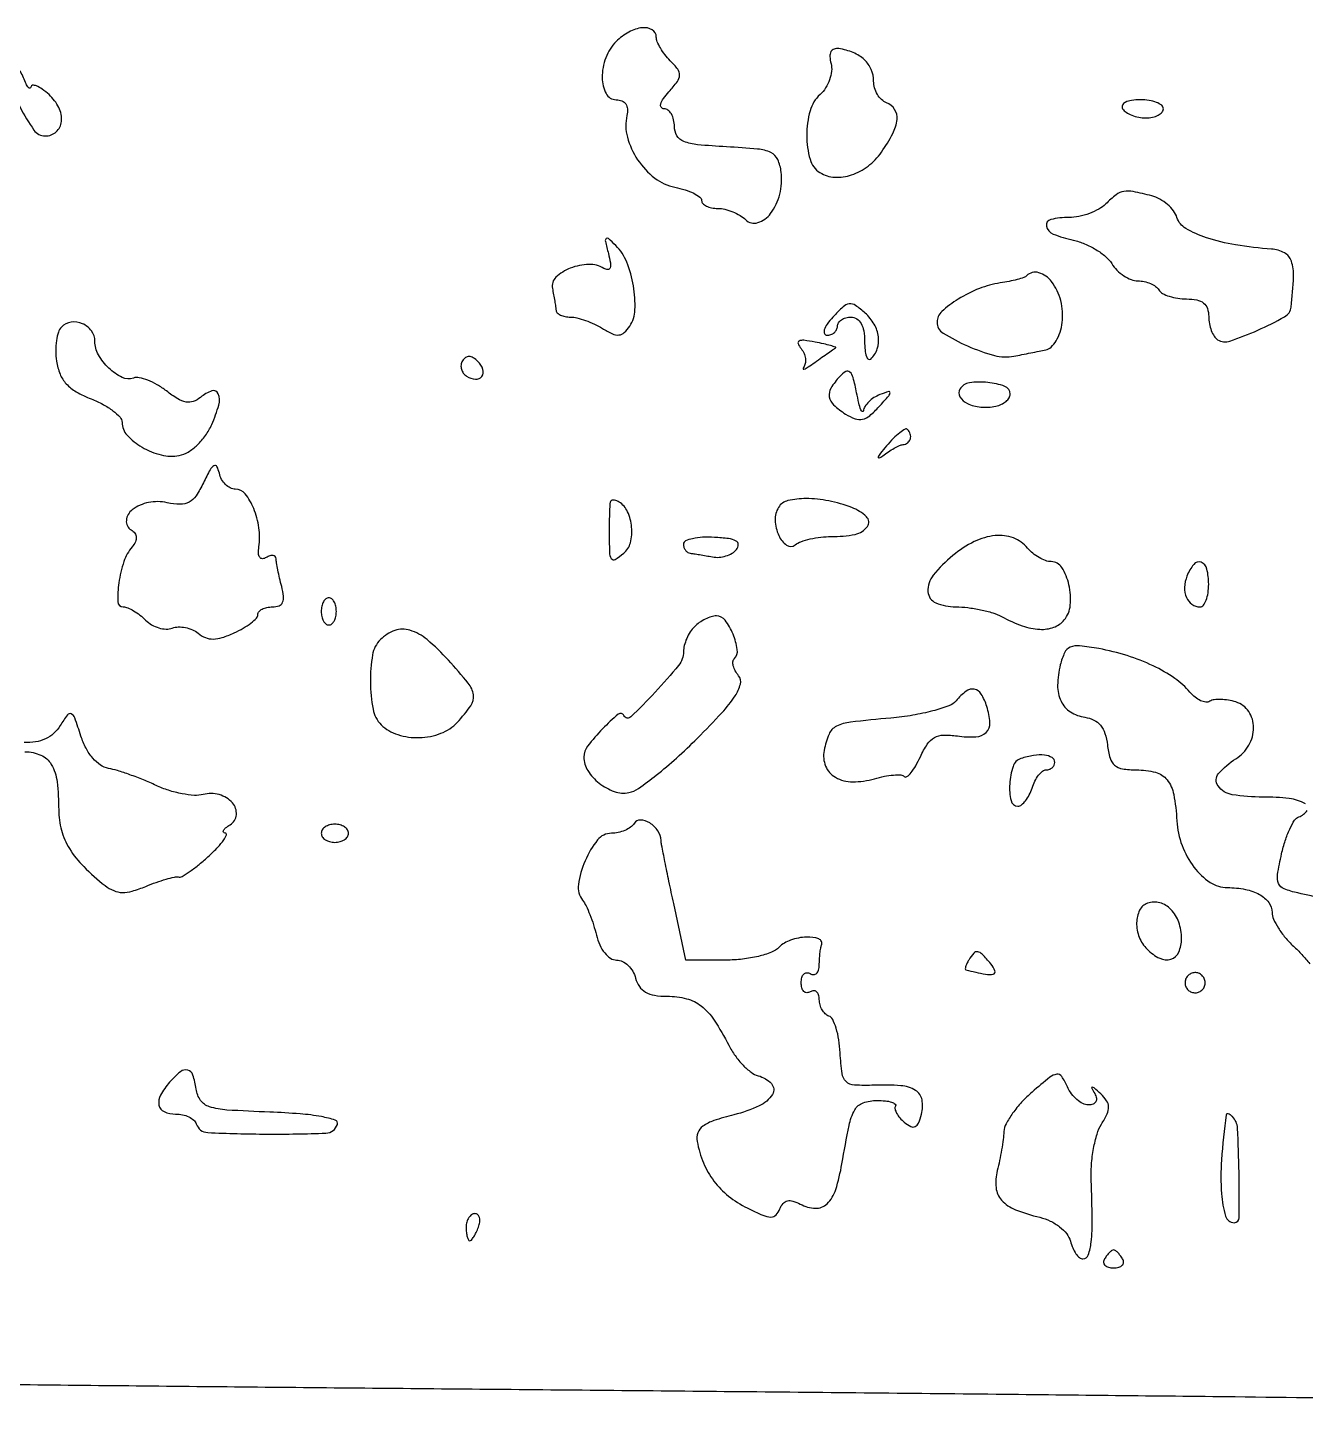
# Model space of a CAD drawing. Extents: x 0 to 5034, y 0 to 2560.
# Drawn here: x 2460.6 to 2601.7, y 1870.3 to 2023 of the extents above; entities that cross this region are included whole.
import ezdxf

# ---------------------------------------------------------------- set-up
doc = ezdxf.new("R2010")
doc.units = 0

msp = doc.modelspace()

# ---------------------------------------------------------------- linework, layer by layer
for points in [[(2525.571429, 2021.428571, 0.106294), (2524.417995, 2019.643252, 0.090774), (2524.014517, 2017.435471, 0.121699), (2524.449128, 2015.678537, 0.278398), (2525.573324, 2015, -0.096189), (2526.199493, 2014.878414, -0.149935), (2526.623138, 2014.534968, -0.134152), (2526.810105, 2013.98046, -0.070475), (2526.749908, 2013.25, 0.122852), (2526.801063, 2010.875302, 0.081127), (2527.939441, 2008.379416, 0.080387), (2529.82677, 2006.3545, 0.116201), (2532.043062, 2005.341388, -0.026765), (2533.175665, 2005.051085, -0.039006), (2534.131399, 2004.666689, -0.044374), (2534.810565, 2004.251163, -0.237585), (2535, 2003.875, 0.195511), (2535.135887, 2003.540766, 0.086722), (2535.52875, 2003.257031, 0.066607), (2536.111063, 2003.064409, 0.046644), (2536.8, 2003, -0.05823), (2537.58195, 2002.908624, -0.038598), (2538.443525, 2002.632812, -0.038653), (2539.250511, 2002.228721, -0.059322), (2539.867321, 2001.75, 0.279366), (2541.210406, 2001.430314, 0.155629), (2542.626756, 2002.441349, 0.099749), (2543.636621, 2004.568607, 0.090437), (2543.792386, 2006.999096, 0.076532), (2543.405866, 2008.400328, 0.180636), (2542.655804, 2009.159544, 0.085971), (2541.190641, 2009.553275, 0.009725), (2537.75, 2009.799904, -0.010166), (2534.552747, 2010.031925, -0.070168), (2533.02559, 2010.394142, -0.167341), (2532.279792, 2011.028202, -0.134449), (2532, 2012.049904, 0.057299), (2531.914243, 2012.795785, 0.076593), (2531.660722, 2013.427159, 0.095569), (2531.285608, 2013.850325, 0.165219), (2530.845012, 2014, -0.253417), (2530.542208, 2014.164004, -0.218693), (2530.488502, 2014.52567, -0.085232), (2530.778468, 2015.121015, -0.028075), (2531.392438, 2015.881146, 0.023912), (2532.321458, 2017.011949, 0.149795), (2532.569812, 2017.708376, 0.174327), (2532.365863, 2018.367664, 0.035065), (2531.547426, 2019.309717, -0.031232), (2530.955233, 2019.980903, -0.031716), (2530.454556, 2020.717319, -0.033432), (2530.104905, 2021.411065, -0.100336), (2530, 2021.928571, 0.266556), (2529.54582, 2022.719981, 0.161695), (2528.459211, 2022.949525, 0.09771), (2526.967854, 2022.476355, 0.070961)], [(2549.294299, 2018.982602, -0.091181), (2549.355676, 2018.15379, -0.058471), (2549.140073, 2017.21069, -0.05632), (2548.696774, 2016.302471, -0.067259), (2548.08295, 2015.575068, 0.143243), (2546.983362, 2013.784334, 0.066385), (2546.616515, 2011.053883, 0.067964), (2546.973434, 2008.421016, 0.18889), (2548.074517, 2006.953946, 0.12544), (2549.700215, 2006.443929, 0.094171), (2551.566131, 2006.694268, 0.084477), (2553.383773, 2007.663101, 0.075523), (2554.860722, 2009.21154, 0.031652), (2556.111754, 2011.262458, 0.095845), (2556.582528, 2012.821034, 0.168599), (2556.320016, 2013.933055, 0.160997), (2555.420595, 2014.668844, -0.100119), (2554.877391, 2015.013948, -0.066838), (2554.4173, 2015.59258, -0.063612), (2554.106127, 2016.306112, -0.071166), (2554, 2017.047972, 0.102511), (2553.73246, 2018.339186, 0.102862), (2552.97404, 2019.415992, 0.090148), (2551.753835, 2020.202176, 0.060659), (2550.152776, 2020.647665, 0.119421), (2549.622322, 2020.60113, 0.194795), (2549.284527, 2020.310792, 0.134698), (2549.169606, 2019.766953, 0.0491)], [(2458.742983, 2018.393155, 0.224307), (2458.577271, 2016.923287, 0.035777), (2459.736843, 2014.184971, 0.035418), (2461.267037, 2011.64891, 0.243946), (2462.517914, 2011, 0.183352), (2463.727022, 2011.45881, 0.190967), (2464.301593, 2012.595408, 0.138684), (2464.014097, 2014.132107, 0.093944), (2462.932561, 2015.561032, 0.026178), (2462.185287, 2016.169312, 0.058084), (2461.547043, 2016.530383, 0.121448), (2461.121194, 2016.597834, 0.367485), (2460.929715, 2016.404988, -0.322924), (2460.822549, 2016.278327, -0.29222), (2460.657645, 2016.333842, -0.058856), (2460.399153, 2016.746254, -0.017266), (2460.102217, 2017.433624, 0.043025), (2459.769004, 2018.107453, 0.103077), (2459.390592, 2018.513106, 0.200233), (2459.036089, 2018.592178, 0.213519)], [(2581.5, 2014, 0.111412), (2581.876024, 2013.616444, 0.050262), (2582.50665, 2013.29375, 0.046318), (2583.270704, 2013.074077, 0.046881), (2584.059017, 2013, 0.049547), (2584.801778, 2013.073784, 0.069539), (2585.429836, 2013.29375, 0.089706), (2585.852535, 2013.618213, 0.186414), (2586, 2014, 0.230178), (2585.813779, 2014.383082, 0.073461), (2585.248289, 2014.70625, 0.055981), (2584.420991, 2014.926934, 0.037227), (2583.440983, 2015, 0.035659), (2582.479336, 2014.931329, 0.083483), (2581.794783, 2014.712684, 0.1651), (2581.478234, 2014.384801, 0.253782)], [(2579.642857, 2003.5, -0.069264), (2578.882022, 2002.925095, -0.038968), (2577.828125, 2002.440625, -0.038047), (2576.666006, 2002.110308, -0.050261), (2575.571429, 2002, 0.054789), (2573.566199, 2001.779609, 0.40503), (2573.086041, 2001.050219, 0.257232), (2573.812695, 2000.171627, 0.040026), (2576.047688, 1999.489526, -0.045194), (2577.30197, 1999.092539, -0.037426), (2578.55052, 1998.45569, -0.03891), (2579.612569, 1997.690619, -0.077782), (2580.288235, 1996.910071, 0.057433), (2580.870643, 1996.179437, 0.049936), (2581.630194, 1995.561083, 0.052583), (2582.443197, 1995.139453, 0.09361), (2583.18153, 1995, -0.053104), (2583.877815, 1994.92584, -0.048787), (2584.56401, 1994.70625, -0.052099), (2585.139821, 1994.383171, -0.100791), (2585.5, 1994, 0.130646), (2585.906663, 1993.615492, 0.045439), (2586.653525, 1993.29375, 0.041396), (2587.57934, 1993.073842, 0.037634), (2588.559017, 1993, -0.047305), (2589.692168, 1992.892552, -0.121266), (2590.4356, 1992.551209, -0.14548), (2590.855637, 1991.950328, -0.080459), (2591, 1991.059017, 0.046388), (2591.073248, 1990.27121, 0.046095), (2591.290497, 1989.508661, 0.050073), (2591.60958, 1988.880085, 0.112325), (2591.988925, 1988.506844, 0.223596), (2593.344587, 1988.352148, 0.023032), (2596.424362, 1989.555161, 0.022554), (2599.380397, 1991.032811, 0.242006), (2600.1, 1992.113941, 0.015668), (2600.371544, 1995.456881, 0.093848), (2600.133345, 1997.179198, 0.189986), (2599.364111, 1998.092326, 0.106481), (2597.95, 1998.503651, -0.022896), (2593.974477, 1998.969648, -0.040063), (2590.758692, 1999.765306, -0.049875), (2588.470252, 2000.793586, -0.187527), (2587.500976, 2001.996924, 0.086966), (2587.121311, 2002.724724, 0.052265), (2586.449172, 2003.433668, 0.050344), (2585.60696, 2004.01856, 0.061195), (2584.716881, 2004.378375, 0.014149), (2582.672168, 2004.864969, 0.094466), (2581.630934, 2004.88263, 0.123191), (2580.783655, 2004.50775, 0.030933)], [(2524.708414, 1998.007023, -0.021855), (2524.927191, 1996.990932, -0.117605), (2524.890286, 1996.430572, -0.333411), (2524.637267, 1996.247153, -0.135111), (2524.203512, 1996.374223, 0.147185), (2522.544257, 1996.817934, 0.085136), (2520.503517, 1996.402485, 0.097036), (2518.920771, 1995.400978, 0.256529), (2518.524175, 1994.166863, -0.003514), (2518.653367, 1993.473689, -0.003374), (2518.774629, 1992.769328, -0.00334), (2518.873218, 1992.146791, -0.01218), (2518.923489, 1991.75, 0.18063), (2519.065269, 1991.463164, 0.078558), (2519.422136, 1991.220313, 0.063069), (2519.928744, 1991.055369, 0.047232), (2520.513569, 1991, -0.059973), (2521.235619, 1990.91308, -0.025175), (2522.175004, 1990.632812, -0.024468), (2523.160802, 1990.228504, -0.029177), (2524.044081, 1989.75, 0.029553), (2525.146137, 1989.154046, 0.130586), (2525.866121, 1989.02531, 0.168707), (2526.451454, 1989.284625, 0.05833), (2527.057645, 1990, 0.137153), (2527.641758, 1991.799697, 0.052893), (2527.471129, 1994.443182, 0.05242), (2526.727416, 1997.08018, 0.10179), (2525.528569, 1998.900002, 0.012521), (2524.706571, 1999.681832, 0.41199), (2524.458075, 1999.670323, 0.24719), (2524.375918, 1999.359297, 0.007341)], [(2570.898604, 1995.565271, -0.115044), (2570.594018, 1995.37587, -0.015206), (2569.862508, 1995.152128, -0.016977), (2568.964124, 1994.939438, -0.013496), (2567.981938, 1994.769296, 0.058046), (2565.675886, 1994.154608, 0.044556), (2563.34437, 1992.983412, 0.044895), (2561.519147, 1991.612234, 0.212299), (2561, 1990.444666, 0.259457), (2561.674068, 1989.233115, 0.034684), (2564.354303, 1987.817188, 0.038303), (2567.345626, 1986.758673, 0.114623), (2569.5, 1986.682607, 0.000389), (2570.375319, 1986.854342, 0.000279), (2571.353125, 1987.047543, 0.000282), (2572.283783, 1987.232515, 0.000608), (2573, 1987.376191, 0.143391), (2573.598029, 1987.690606, 0.064981), (2574.154038, 1988.389334, 0.056579), (2574.58774, 1989.336692, 0.049641), (2574.822258, 1990.399971, 0.091196), (2574.667538, 1992.814038, 0.101278), (2573.657336, 1994.917332, 0.158187), (2572.240557, 1995.902059, 0.276494)], [(2549.507326, 1991.008096, 0.028468), (2548.87184, 1990.220062, 0.075929), (2548.545578, 1989.578017, 0.18785), (2548.566621, 1989.179747, 0.294779), (2548.845012, 1989, 0.085274), (2549.286066, 1989.075772, 0.093604), (2549.660722, 1989.29375, 0.100386), (2549.911291, 1989.618549, 0.114747), (2550, 1990, -0.148195), (2550.115568, 1990.381354, -0.098894), (2550.440625, 1990.70625, -0.082425), (2550.926543, 1990.925306, -0.064853), (2551.5, 1991, -0.144293), (2552.130894, 1990.814062, -0.121897), (2552.609375, 1990.305556, -0.086566), (2552.904945, 1989.469162, -0.041771), (2553, 1988.333333, 0.024643), (2553.048188, 1987.356201, 0.060252), (2553.204336, 1986.654336, 0.149453), (2553.434204, 1986.342992, 0.371703), (2553.695611, 1986.362278, 0.11556), (2554.396886, 1987.492603, 0.112693), (2554.531863, 1988.827685, 0.101179), (2554.067608, 1990.203907, 0.077205), (2553.064125, 1991.441968, 0.032634), (2552.002707, 1992.283432, 0.183638), (2551.312411, 1992.453709, 0.157386), (2550.621669, 1992.133909, 0.022361)], [(2464.298479, 1989.898479, 0.122024), (2463.962918, 1989.341905, 0.040009), (2463.75274, 1988.400822, 0.037096), (2463.679013, 1987.278531, 0.034306), (2463.767991, 1986.12742, 0.060424), (2464.153979, 1984.713125, 0.089169), (2464.841261, 1983.628974, 0.077694), (2465.939925, 1982.753439, 0.035982), (2467.591367, 1981.96415, -0.02985), (2468.896389, 1981.359956, -0.039333), (2469.998714, 1980.65044, -0.043919), (2470.776277, 1979.942865, -0.188358), (2471, 1979.370058, 0.188758), (2471.553207, 1977.956884, 0.075114), (2473.207255, 1976.634037, 0.070238), (2475.335009, 1975.773299, 0.108686), (2477.308962, 1975.71873, 0.089546), (2478.302813, 1976.101351, 0.053632), (2479.31061, 1976.872704, 0.049682), (2480.213996, 1977.921441, 0.048808), (2480.898934, 1979.133803, 0.032677), (2481.690274, 1981.292379, 0.170552), (2481.625688, 1982.538223, 0.399681), (2480.924468, 1982.851945, 0.088466), (2479.665534, 1982.137381, -0.088729), (2478.867041, 1981.684712, -0.131809), (2478.069917, 1981.623511, -0.091377), (2477.141361, 1981.981238, -0.027502), (2475.891368, 1982.845551, 0.033477), (2474.884706, 1983.523993, 0.038095), (2473.8379, 1984.029589, 0.041474), (2472.898722, 1984.310764, 0.136402), (2472.258929, 1984.270314, -0.199138), (2471.008559, 1984.343999, -0.077258), (2469.555539, 1985.351355, -0.073121), (2468.394522, 1986.833798, -0.130335), (2468, 1988.321583, 0.158118), (2467.626481, 1989.47319, 0.136027), (2466.627323, 1990.269868, 0.137319), (2465.368288, 1990.434211, 0.16196)], [(2545.982579, 1987.52099, -0.068619), (2546.30929, 1986.994867, -0.073864), (2546.471114, 1986.412915, -0.082404), (2546.448865, 1985.866258, -0.125085), (2546.241324, 1985.440958, 0.244486), (2546.207343, 1985.291323, 0.462413), (2546.305264, 1985.24423, 0.041188), (2546.77174, 1985.499253, 0.009858), (2547.5, 1986, -0.001563), (2548.287396, 1986.560871, -0.002154), (2548.99829, 1987.059324, -0.00136), (2549.598861, 1987.474157, -0.026236), (2549.792051, 1987.592417, 0.651858), (2549.785072, 1987.677966, 0.013872), (2549.249016, 1987.84749, 0.014806), (2548.491784, 1988.039989, 0.007612), (2547.533306, 1988.238384, 0.015228), (2546.292481, 1988.43663, 0.141247), (2545.761081, 1988.354871, 0.405555), (2545.649955, 1988.065732, 0.072396)], [(2508.596556, 1986.156231, 0.105525), (2508.439393, 1985.716563, 0.099247), (2508.470283, 1985.240657, 0.096292), (2508.684746, 1984.801911, 0.09291), (2509.050219, 1984.468963, 0.116221), (2510.032006, 1984.141241, 0.258096), (2510.731074, 1984.448742, 0.251496), (2510.853466, 1985.214666, 0.113251), (2510.296201, 1986.103799, 0.053431), (2509.785686, 1986.515485, 0.136091), (2509.335356, 1986.655459, 0.169261), (2508.940704, 1986.531428, 0.094625)], [(2550.25, 1984.440265, 0.049457), (2549.293341, 1983.17125, 0.177278), (2549.098579, 1982.191468, 0.170851), (2549.580715, 1981.294312, 0.045279), (2550.896078, 1980.296973, 0.050742), (2551.95752, 1979.775242, 0.143312), (2552.773428, 1979.717407, 0.123046), (2553.568646, 1980.110191, 0.03291), (2554.590011, 1981.099461, 0.004284), (2555.674438, 1982.318573, 0.161593), (2555.815379, 1982.653787, 0.532571), (2555.661298, 1982.775775, 0.014337), (2554.693933, 1982.436046, 0.051463), (2554.036237, 1982.102585, 0.051127), (2553.458923, 1981.641207, 0.055829), (2553.041594, 1981.128128, 0.114659), (2552.868359, 1980.643011, -0.530613), (2552.749912, 1980.581278, -0.181359), (2552.593744, 1980.760502, -0.031093), (2552.365608, 1981.509188, -0.009914), (2552.118359, 1982.648058, 0.014439), (2551.741083, 1984.313033, 0.139517), (2551.378906, 1984.932655, 0.33831), (2550.918681, 1984.984488, 0.071548)], [(2563.531054, 1983.050247, 0.282366), (2563.528358, 1982.200007, 0.145937), (2564.347424, 1981.461482, 0.090898), (2565.831091, 1981.062646, 0.071635), (2567.494408, 1981.165426, 0.056732), (2568.108963, 1981.367777, 0.066852), (2568.625958, 1981.695469, 0.078305), (2568.971618, 1982.092716, 0.14641), (2569.08391, 1982.5, 0.307599), (2568.478481, 1983.350644, 0.064249), (2566.598642, 1983.785033, 0.061081), (2564.578067, 1983.738067, 0.221513)], [(2555.410536, 1976.773364, 0.010113), (2554.744435, 1975.960028, 0.076681), (2554.501845, 1975.529288, 0.668918), (2554.596961, 1975.440406, 0.056445), (2555, 1975.682196, -0.018516), (2555.62931, 1976.127772, -0.019464), (2556.279687, 1976.51776, -0.01953), (2556.864546, 1976.809111, -0.07771), (2557.25, 1976.914963, 0.13655), (2557.75918, 1977.120893, 0.158366), (2558.053626, 1977.550427, 0.149894), (2558.047812, 1978.090222, 0.119832), (2557.743869, 1978.589464, 0.340013), (2557.469444, 1978.625313, 0.033959), (2556.884049, 1978.230389, 0.031669), (2556.173437, 1977.601196, 0.019089)], [(2479.991028, 1972.709821, -0.034154), (2479.17056, 1971.271955, -0.12088), (2478.393962, 1970.55801, -0.134264), (2477.424021, 1970.324895, -0.046317), (2475.98052, 1970.504279, 0.102786), (2473.931027, 1970.527546, 0.113745), (2472.124181, 1969.720625, 0.210985), (2471.474411, 1968.554599, 0.28478), (2472, 1967.5, -0.090078), (2472.413419, 1967.127601, -0.151209), (2472.575696, 1966.693495, -0.129803), (2472.474231, 1966.194422, -0.058564), (2472.107817, 1965.629911, 0.092469), (2471.199391, 1963.999408, 0.044679), (2470.641927, 1961.666926, 0.046071), (2470.530939, 1959.583583, 0.402879), (2471.137649, 1959, -0.100583), (2471.623506, 1958.901263, -0.033364), (2472.275721, 1958.571856, -0.031656), (2472.968474, 1958.100273, -0.031117), (2473.600367, 1957.54249, 0.064402), (2474.268246, 1957.027593, 0.058793), (2475.065599, 1956.68038, 0.062533), (2475.86617, 1956.544324, 0.102822), (2476.541674, 1956.654365, -0.084952), (2477.211036, 1956.7879, -0.05628), (2477.993611, 1956.721198, -0.054916), (2478.764591, 1956.476619, -0.069063), (2479.400812, 1956.082319, 0.078472), (2480.200037, 1955.607465, 0.098233), (2481.046326, 1955.450282, 0.07504), (2482.058138, 1955.615641, 0.02894), (2483.388077, 1956.130958, 0.024829), (2484.388262, 1956.648078, 0.033452), (2485.232748, 1957.218045, 0.035363), (2485.838655, 1957.761677, 0.194608), (2486, 1958.160515, -0.185189), (2486.122916, 1958.481, -0.090089), (2486.474885, 1958.753401, -0.069938), (2486.998007, 1958.938039, -0.049955), (2487.616631, 1959, 0.089952), (2488.336283, 1959.130525, 0.199763), (2488.73538, 1959.5047, 0.136451), (2488.837873, 1960.173554, 0.035681), (2488.630286, 1961.25, -0.007588), (2488.398453, 1962.170742, -0.008144), (2488.200423, 1963.076711, -0.007784), (2488.055281, 1963.859451, -0.037744), (2488.013655, 1964.309017, 0.175595), (2487.918071, 1964.559515, 0.184773), (2487.686357, 1964.684064, 0.116183), (2487.334108, 1964.647458, 0.054729), (2486.918623, 1964.449706, -0.129131), (2486.50394, 1964.322913, -0.259175), (2486.207553, 1964.472461, -0.144444), (2486.065572, 1964.916606, -0.0421), (2486.110267, 1965.640689, 0.071665), (2486.115956, 1967.737839, 0.062161), (2485.540571, 1969.861953, 0.070885), (2484.5953, 1971.474426, 0.228621), (2483.505936, 1972, -0.118122), (2482.95622, 1972.131705, -0.078021), (2482.427419, 1972.514062, -0.071241), (2481.999208, 1973.081117, -0.069599), (2481.743174, 1973.75, 0.059431), (2481.474981, 1974.495534, 0.435374), (2481.150418, 1974.590801, 0.135929), (2480.726645, 1974.149244, 0.0111)], [(2524.9, 1970.559017, 0.032337), (2524.860823, 1970.211816, 0.003758), (2524.829375, 1969.429836, 0.004504), (2524.807318, 1968.498199, 0.003666), (2524.8, 1967.5, 0.005813), (2524.828875, 1965.016356, 0.133273), (2525.029199, 1964.340709, 0.410522), (2525.444986, 1964.239624, 0.03805), (2526.396765, 1964.914323, 0.158676), (2527.137392, 1966.086911, 0.085151), (2527.273389, 1967.810866, 0.0842), (2526.825349, 1969.500718, 0.148591), (2525.879293, 1970.574601, 0.05029), (2525.53516, 1970.742145, 0.092386), (2525.228917, 1970.794189, 0.143101), (2525.010104, 1970.726458, 0.205139)], [(2543.494469, 1969.991051, 0.15069), (2543.124556, 1968.568752, 0.093326), (2543.522679, 1966.874516, 0.134291), (2544.391248, 1965.808954, 0.336879), (2545.334098, 1965.837213, -0.083353), (2545.975572, 1966.198998, -0.029712), (2546.98736, 1966.498497, -0.028504), (2548.157928, 1966.701112, -0.029925), (2549.325, 1966.764863, 0.049123), (2551.961328, 1967.010498, 0.192804), (2553.308328, 1967.877697, 0.374574), (2553.200947, 1968.959511, 0.09825), (2551.59774, 1969.962839, 0.040676), (2549.035123, 1970.705322, 0.049346), (2546.547866, 1970.960142, 0.057311), (2544.534525, 1970.735706, 0.200553)], [(2533, 1965.928911, 0.077855), (2533.0565, 1965.568261, 0.082716), (2533.220313, 1965.250393, 0.090064), (2533.463738, 1965.023506, 0.117775), (2533.75, 1964.923489, -0.012191), (2534.148833, 1964.87295, -0.003256), (2534.780917, 1964.772928, -0.003299), (2535.498036, 1964.649793, -0.0034), (2536.206312, 1964.518385, 0.067716), (2536.929635, 1964.478547, 0.055371), (2537.690984, 1964.625628, 0.057156), (2538.374195, 1964.927173, 0.088168), (2538.864416, 1965.344896, 0.175811), (2539.051626, 1965.87223, 0.273084), (2538.810277, 1966.274769, 0.093709), (2537.985521, 1966.539557, 0.017835), (2536.408104, 1966.678911, 0.025718), (2535.101975, 1966.680248, 0.041577), (2534.001131, 1966.5324, 0.051392), (2533.224366, 1966.275588, 0.295365)], [(2562.75, 1964.676473, 0.051521), (2560.591209, 1962.501947, 0.185686), (2560.002858, 1960.675454, 0.285824), (2560.865116, 1959.447952, 0.100745), (2563.065741, 1959, -0.029621), (2564.385952, 1958.921719, -0.022436), (2565.818173, 1958.685712, -0.022878), (2567.146722, 1958.340912, -0.047966), (2568.130639, 1957.930084, 0.03641), (2570.415619, 1956.913486, 0.073107), (2572.346437, 1956.52236, 0.099838), (2573.893141, 1956.748384, 0.134286), (2575.047182, 1957.55685, 0.152739), (2575.718158, 1959.191087, 0.076874), (2575.567422, 1961.437756, 0.084682), (2574.784758, 1963.345047, 0.258656), (2573.603393, 1964, -0.087512), (2572.993085, 1964.107643, -0.043416), (2572.278263, 1964.440625, -0.041319), (2571.576718, 1964.926061, -0.04758), (2571, 1965.5, 0.131927), (2569.427488, 1966.61253, 0.113707), (2567.41438, 1966.869477, 0.09085), (2565.117351, 1966.207226, 0.056104)], [(2588.603744, 1962.409758, 0.079277), (2588.338622, 1961.154708, 0.113826), (2588.537639, 1960.040253, 0.141017), (2589.154175, 1959.28339, 0.152934), (2590.059017, 1959, 0.236101), (2590.419726, 1959.180382, 0.070965), (2590.723586, 1959.734375, 0.054247), (2590.931319, 1960.542515, 0.035819), (2591, 1961.5, 0.058735), (2590.801729, 1963.182033, 0.248238), (2590.153224, 1963.919486, 0.325457), (2589.342767, 1963.698288, 0.077318)], [(2493, 1958.5, 0.053595), (2493.06169, 1957.926139, 0.073362), (2493.244792, 1957.440625, 0.093122), (2493.515341, 1957.114688, 0.17482), (2493.833333, 1957, 0.17482), (2494.151326, 1957.114688, 0.093122), (2494.421875, 1957.440625, 0.073362), (2494.604977, 1957.926139, 0.053595), (2494.666667, 1958.5, 0.053595), (2494.604977, 1959.073861, 0.073362), (2494.421875, 1959.559375, 0.093122), (2494.151326, 1959.885312, 0.17482), (2493.833333, 1960, 0.17482), (2493.515341, 1959.885312, 0.093122), (2493.244792, 1959.559375, 0.073362), (2493.06169, 1959.073861, 0.053595)], [(2534.2, 1956.8, 0.054978), (2533.740574, 1956.226671, 0.03869), (2533.3525, 1955.496234, 0.039129), (2533.087331, 1954.729102, 0.063733), (2533, 1954.046753, -0.172552), (2532.464928, 1952.542452, -0.016734), (2529.882813, 1949.580197, -0.014878), (2527.180649, 1946.849579, -0.519741), (2526.429922, 1947, 0.498893), (2525.8021, 1947.147567, 0.02695), (2524.066723, 1945.535572, 0.027182), (2522.415387, 1943.62985, 0.166425), (2522, 1942.416441, 0.143037), (2522.436247, 1940.922695, 0.083719), (2523.696207, 1939.529836, 0.082705), (2525.361279, 1938.612902, 0.132922), (2526.96756, 1938.493753, 0.106068), (2528.032909, 1938.946184, 0.014304), (2529.991712, 1940.409324, 0.015973), (2532.237967, 1942.3094, 0.012839), (2534.532583, 1944.489105, 0.009747), (2537.252936, 1947.317637, 0.040943), (2538.705755, 1949.172012, 0.081), (2539.288697, 1950.473593, 0.24264), (2539.085448, 1951.397042, -0.046778), (2538.719707, 1951.932521, -0.063007), (2538.502253, 1952.477117, -0.078852), (2538.456575, 1952.948136, -0.183182), (2538.599982, 1953.266649, 0.235998), (2538.940518, 1954.287805, 0.063155), (2538.473948, 1955.988365, 0.063137), (2537.597413, 1957.519184, 0.235374), (2536.632612, 1958, 0.076406), (2536.073945, 1957.914128, 0.038329), (2535.40958, 1957.6475, 0.03692), (2534.750088, 1957.25925, 0.044908)], [(2499.534881, 1955.392024, 0.155886), (2498.660739, 1953.69691, 0.043946), (2498.423151, 1950.695597, 0.044007), (2498.71458, 1947.694238, 0.152732), (2499.61797, 1945.99185, 0.119713), (2501.444691, 1944.89311, 0.083715), (2503.83537, 1944.565532, 0.083129), (2506.217553, 1945.040352, 0.115042), (2508.019453, 1946.251255, 0.033009), (2509.517626, 1948.088719, 0.192461), (2509.805965, 1949.2785, 0.136331), (2509.239059, 1950.570447, 0.013915), (2507.033223, 1953.124769, 0.031931), (2504.684328, 1955.387921, 0.102694), (2502.787199, 1956.42014, 0.158147), (2501.122952, 1956.386737, 0.113391)], [(2563.114683, 1948.638185, -0.13273), (2562.318014, 1948.076436, -0.022674), (2560.533048, 1947.514688, -0.023344), (2558.320561, 1947.03645, -0.018945), (2555.913236, 1946.725849, 0.00612), (2551.445794, 1946.265559, 0.084183), (2549.887271, 1945.812534, 0.182985), (2549.072649, 1944.951971, 0.051486), (2548.52911, 1943.151156, 0.14363), (2548.694878, 1941.412509, 0.171266), (2549.774731, 1940.18032, 0.129129), (2551.676027, 1939.684468, 0.069506), (2554.090651, 1940.025998, -0.021579), (2555.186457, 1940.289691, -0.02908), (2556.197044, 1940.426805, -0.029138), (2557.015969, 1940.441917, -0.188587), (2557.387286, 1940.27938, 0.375762), (2557.679503, 1940.259913, 0.058653), (2558.130313, 1940.696635, 0.041528), (2558.648764, 1941.452685, 0.022642), (2559.161486, 1942.455077, -0.039431), (2559.926717, 1943.834933, -0.118859), (2560.709257, 1944.562516, -0.122258), (2561.723556, 1944.842255, -0.042908), (2563.242954, 1944.751034, 0.046397), (2565.302296, 1944.641784, 0.188756), (2566.430269, 1945.135858, 0.215425), (2566.835024, 1946.209669, 0.060933), (2566.49716, 1948.008949, 0.058017), (2565.879424, 1949.380297, 0.215164), (2565.119556, 1949.908889, 0.212175), (2564.212345, 1949.692425, 0.056485)], [(2570.25, 1942.25, 0.237526), (2569.395427, 1941.390696, 0.064049), (2569.024731, 1939.445428, 0.070981), (2569.174752, 1937.6052, 0.350289), (2569.932612, 1937, 0.170109), (2570.335507, 1937.141156, 0.058089), (2570.777735, 1937.5875, 0.0497), (2571.188321, 1938.234602, 0.039709), (2571.5, 1939, -0.039709), (2571.811679, 1939.765398, -0.0497), (2572.222265, 1940.4125, -0.058089), (2572.664493, 1940.858844, -0.170109), (2573.067388, 1941, 0.088125), (2573.423474, 1941.063251, 0.094694), (2573.726045, 1941.244792, 0.100035), (2573.928452, 1941.515428, 0.11114), (2574, 1941.833333, 0.265919), (2573.699366, 1942.358636, 0.10552), (2572.881903, 1942.630369, 0.068234), (2571.666039, 1942.599236, 0.039995)], [(2493, 1934, 0.148195), (2493.115568, 1933.618646, 0.098894), (2493.440625, 1933.29375, 0.082425), (2493.926543, 1933.074694, 0.064853), (2494.5, 1933, 0.064853), (2495.073457, 1933.074694, 0.082425), (2495.559375, 1933.29375, 0.098894), (2495.884432, 1933.618646, 0.148195), (2496, 1934, 0.148195), (2495.884432, 1934.381354, 0.098894), (2495.559375, 1934.70625, 0.082425), (2495.073457, 1934.925306, 0.064853), (2494.5, 1935, 0.064853), (2493.926543, 1934.925306, 0.082425), (2493.440625, 1934.70625, 0.098894), (2493.115568, 1934.381354, 0.148195)], [(2527.553851, 1935.087132, -0.100559), (2527.162655, 1934.670582, -0.052131), (2526.537905, 1934.319345, -0.048838), (2525.793681, 1934.080623, -0.05325), (2525.038808, 1934, 0.228763), (2523.513099, 1933.2634, 0.066518), (2522.137347, 1930.959858, 0.065752), (2521.399904, 1928.338435, 0.204418), (2521.862527, 1926.601964, -0.054749), (2522.238429, 1925.994671, -0.017334), (2522.664077, 1925.01589, -0.017077), (2523.066359, 1923.883659, -0.018188), (2523.381165, 1922.75, 0.048972), (2523.751572, 1921.676859, 0.062949), (2524.302025, 1920.790933, 0.075437), (2524.950682, 1920.200409, 0.148051), (2525.612672, 1920, -0.115533), (2526.253661, 1919.849885, -0.075517), (2526.878345, 1919.4125, -0.069375), (2527.392462, 1918.764474, -0.069203), (2527.710251, 1918, 0.085749), (2528.126642, 1917.084498, 0.113223), (2528.796789, 1916.463467, 0.090932), (2529.790189, 1916.111478, 0.039811), (2531.18806, 1916, -0.061652), (2533.34987, 1915.732423, -0.106569), (2534.967259, 1914.933843, -0.081315), (2536.38845, 1913.369715, -0.024754), (2538, 1910.592466, 0.036957), (2538.703177, 1909.445988, 0.035947), (2539.573437, 1908.40416, 0.03819), (2540.473018, 1907.60447, 0.098764), (2541.25, 1907.225835, -0.141985), (2542.707266, 1906.354988, -0.33839), (2542.822759, 1905.173922, -0.148018), (2541.368848, 1903.894151, -0.045332), (2538.576567, 1902.914963, 0.017505), (2536.3483, 1902.270156, 0.077763), (2535.137763, 1901.652344, 0.149659), (2534.582535, 1900.916749, 0.135752), (2534.506651, 1899.965462, 0.05131), (2535.220669, 1897.596818, 0.062895), (2536.370166, 1895.593535, 0.063155), (2537.977201, 1893.945175, 0.05235), (2540.045552, 1892.627162, 0.013253), (2541.768986, 1891.823714, 0.096192), (2542.656829, 1891.627097, 0.210381), (2543.221463, 1891.858248, 0.100613), (2543.650989, 1892.532875, -0.084876), (2544.003024, 1893.125855, -0.161238), (2544.472297, 1893.410975, -0.131475), (2545.091594, 1893.389167, -0.048725), (2545.903843, 1893.051462, 0.112587), (2547.562468, 1892.59748, 0.206033), (2548.850176, 1893.087246, 0.125244), (2549.810808, 1894.64782, 0.033594), (2550.495535, 1897.502292, -0.007805), (2551.28564, 1901.750684, -0.077313), (2551.912641, 1903.448278, -0.181747), (2552.834597, 1904.229733, -0.086095), (2554.392549, 1904.5, -0.025037), (2555.292309, 1904.454917, -0.051242), (2555.98359, 1904.312971, -0.09232), (2556.373435, 1904.105516, -0.379608), (2556.415519, 1903.863307, 0.19928), (2556.362904, 1903.537621, 0.067422), (2556.539122, 1903.080418, 0.054424), (2556.894546, 1902.573249, 0.039538), (2557.388868, 1902.092232, 0.052807), (2558.096551, 1901.621255, 0.23385), (2558.582227, 1901.610448, 0.187751), (2558.957071, 1902.002926, 0.033878), (2559.283977, 1902.977929, 0.109826), (2559.342897, 1904.569479, 0.21227), (2558.637224, 1905.600732, 0.120456), (2557.005258, 1906.128192, 0.027704), (2554.090362, 1906.179081, -0.021212), (2551.871721, 1906.189021, -0.179331), (2550.968007, 1906.573013, -0.172715), (2550.514732, 1907.460806, -0.019373), (2550.304944, 1909.753088, 0.026039), (2550.1531, 1911.199606, 0.035486), (2549.857296, 1912.476772, 0.038366), (2549.475575, 1913.445866, 0.20196), (2549.054944, 1913.815019, -0.112023), (2548.651573, 1914.059488, -0.069924), (2548.30989, 1914.496852, -0.064635), (2548.07881, 1915.051927, -0.066446), (2548, 1915.64235, 0.070719), (2547.926211, 1916.161447, 0.14589), (2547.70625, 1916.503004, 0.189552), (2547.38002, 1916.616301, 0.129002), (2547, 1916.5, -0.146489), (2546.620597, 1916.397987, -0.191582), (2546.29375, 1916.538811, -0.134005), (2546.072951, 1916.925364, -0.063222), (2546, 1917.5, -0.063222), (2546.072951, 1918.074636, -0.134005), (2546.29375, 1918.461189, -0.191582), (2546.620597, 1918.602013, -0.146489), (2547, 1918.5, 0.139169), (2547.379648, 1918.392057, 0.191142), (2547.70625, 1918.521475, 0.138808), (2547.926733, 1918.889346, 0.066118), (2548, 1919.440983, -0.014242), (2548.018373, 1920.085873, -0.013874), (2548.073438, 1920.734348, -0.013908), (2548.15342, 1921.300797, -0.049213), (2548.25, 1921.654671, 0.415257), (2547.944192, 1922.335076, 0.103497), (2546.606193, 1922.544091, 0.068545), (2544.835162, 1922.206839, 0.115598), (2543.556556, 1921.413699, -0.104119), (2542.709608, 1920.861333, -0.033324), (2541.267993, 1920.409388, -0.031188), (2539.531079, 1920.102616, -0.028123), (2537.708072, 1920), (2533.273287, 1920), (2531.916131, 1926.25, -0.00174), (2531.39403, 1928.69539, -0.002484), (2530.948978, 1930.869688, -0.001361), (2530.58693, 1932.710407, -0.037364), (2530.529488, 1933.2, 0.140082), (2530.175039, 1934.267967, 0.102054), (2529.270888, 1935.14222, 0.130904), (2528.259802, 1935.460373, 0.271852)], [(2584.25, 1926.282394, 0.193695), (2583.37391, 1925.502236, 0.113171), (2583.041454, 1924.115015, 0.096192), (2583.334511, 1922.522243, 0.103276), (2584.2, 1921.2, 0.080898), (2585.587731, 1920.200979, 0.1931), (2586.831093, 1920.100039, 0.219549), (2587.690541, 1920.873425, 0.101804), (2588, 1922.377555, 0.08303), (2587.700207, 1924.170431, 0.10888), (2586.837266, 1925.583412, 0.132394), (2585.60352, 1926.326929, 0.157278)], [(2564.5, 1920, 0.024465), (2564.285131, 1919.610999, 0.044078), (2564.154287, 1919.271275, 0.062476), (2564.115545, 1919.022916, 0.353185), (2564.190983, 1918.923489, 0.009465), (2566.352713, 1918.431485, 0.110428), (2567.213243, 1918.444488, 0.46087), (2567.398728, 1918.80783, 0.075397), (2566.933363, 1919.580293, 0.015231), (2565.994387, 1920.644027, 0.16301), (2565.494248, 1920.913356, 0.261772), (2565.059937, 1920.759111, 0.041002)], [(2588.552786, 1918.08541, 0.099038), (2588.401684, 1917.679226, 0.097945), (2588.417584, 1917.244476, 0.097945), (2588.597789, 1916.848514, 0.099038), (2588.91459, 1916.552786, 0.099038), (2589.320774, 1916.401684, 0.097945), (2589.755524, 1916.417584, 0.097945), (2590.151486, 1916.597789, 0.099038), (2590.447214, 1916.91459, 0.099038), (2590.598316, 1917.320774, 0.097945), (2590.582416, 1917.755524, 0.097945), (2590.402211, 1918.151486, 0.099038), (2590.08541, 1918.447214, 0.099038), (2589.679226, 1918.598316, 0.097945), (2589.244476, 1918.582416, 0.097945), (2588.848514, 1918.402211, 0.099038)], [(2476.25, 1906.504169, 0.054156), (2475.25696, 1905.094462, 0.175131), (2475.078694, 1903.980915, 0.248586), (2475.655201, 1903.261103, 0.102407), (2476.916667, 1903, -0.053184), (2477.676746, 1902.918922, -0.058508), (2478.377156, 1902.679469, -0.066416), (2478.917078, 1902.326547, -0.135182), (2479.197057, 1901.90883, 0.309907), (2480.459285, 1900.953247, 0.010601), (2486.988708, 1900.785002, 0.010579), (2493.519832, 1900.893401, 0.312433), (2494.779256, 1901.837767, 0.415268), (2494.535303, 1902.323488, 0.034183), (2493.018069, 1902.710601, 0.026276), (2490.661472, 1903.016145, 0.009726), (2487.318898, 1903.206695, -0.005997), (2482.584517, 1903.441188, -0.060425), (2480.644453, 1903.798605, -0.164431), (2479.676593, 1904.502561, -0.119295), (2479.180449, 1905.75, 0.042087), (2478.823866, 1907.306517, 0.257894), (2478.246119, 1907.851997, 0.241871), (2477.445461, 1907.670652, 0.037902)], [(2571.5, 1905.423227, 0.029354), (2570.343994, 1904.303747, 0.031031), (2569.349872, 1903.076201, 0.032655), (2568.634729, 1901.918591, 0.107469), (2568.393181, 1901.059156, -0.019304), (2568.308211, 1900.199067, -0.008296), (2568.131646, 1899.059115, -0.008194), (2567.903271, 1897.849793, -0.010718), (2567.652848, 1896.752971, 0.087175), (2567.516961, 1894.868779, 0.160632), (2568.137673, 1893.480543, 0.115413), (2569.654553, 1892.438364, 0.034329), (2572.355528, 1891.59235, -0.052972), (2573.508946, 1891.183355, -0.054558), (2574.538374, 1890.544228, -0.059593), (2575.316981, 1889.76831, -0.103443), (2575.722159, 1888.954462, 0.039797), (2575.982837, 1888.206443, 0.051253), (2576.342616, 1887.574123, 0.060895), (2576.741316, 1887.138662, 0.17882), (2577.116631, 1887, 0.321736), (2577.708969, 1887.425163, 0.055379), (2578.021657, 1888.856746, 0.029416), (2578.135599, 1891.354557, 0.006457), (2578.023219, 1895.652253, -0.029044), (2578.056346, 1897.394059, -0.025712), (2578.28888, 1899.193663, -0.026577), (2578.668717, 1900.793855, -0.068117), (2579.155442, 1901.877294, 0.029686), (2579.777122, 1903.018274, 0.116166), (2579.941896, 1903.798058, 0.144848), (2579.725281, 1904.472549, 0.055928), (2579.078255, 1905.225041, 0.005228), (2578.35961, 1905.87915, 0.174361), (2578.146959, 1905.964755, 0.570283), (2578.083852, 1905.866666, 0.012275), (2578.412313, 1905.25, -0.081257), (2578.596975, 1904.746939, -0.176919), (2578.532163, 1904.346764, -0.181351), (2578.226964, 1904.089065, -0.085812), (2577.711831, 1904, -0.119202), (2577.107367, 1904.146184, -0.060044), (2576.453499, 1904.58827, -0.054533), (2575.852592, 1905.236692, -0.053775), (2575.402814, 1906.00262, 0.041068), (2574.771091, 1907.143687, 0.290389), (2574.218189, 1907.389176, 0.133771), (2573.45812, 1907.055801, 0.007838)], [(2592.942384, 1902.916667, 0.015874), (2592.415274, 1897.946558, 0.036818), (2592.414106, 1894.199163, 0.052208), (2592.859091, 1891.720184, 0.333576), (2593.817388, 1890.999325, 0.412178), (2594.374799, 1891.551779, 0.006304), (2594.351539, 1896.538095, 0.008406), (2594.184513, 1901.436589, 0.185718), (2593.614942, 1902.718391, 0.037197), (2593.374693, 1902.925327, 0.087722), (2593.163714, 1903.030298, 0.182552), (2593.018328, 1903.019456, 0.254762)], [(2509, 1890.5, 0.024748), (2509.028469, 1889.925176, 0.039339), (2509.115447, 1889.440625, 0.046727), (2509.241071, 1889.096084, 0.289661), (2509.393011, 1889, 0.222225), (2509.579329, 1889.087111, 0.030693), (2509.839659, 1889.440625, 0.030395), (2510.112506, 1889.925442, 0.02136), (2510.361626, 1890.5, 0.055937), (2510.511135, 1891.074366, 0.100118), (2510.483616, 1891.559375, 0.147206), (2510.289193, 1891.877514, 0.184534), (2509.968615, 1892, 0.152681), (2509.599211, 1891.884506, 0.098158), (2509.284531, 1891.559375, 0.08088), (2509.07223, 1891.073532, 0.062722)], [(2579.5, 1887, 0.146489), (2579.397987, 1886.620597, 0.191582), (2579.538811, 1886.29375, 0.134005), (2579.925364, 1886.072951, 0.063222), (2580.5, 1886, 0.063222), (2581.074636, 1886.072951, 0.134005), (2581.461189, 1886.29375, 0.191582), (2581.602013, 1886.620597, 0.146489), (2581.5, 1887, 0.025622), (2581.235369, 1887.382847, 0.032351), (2580.951311, 1887.70625, 0.033983), (2580.686704, 1887.937141, 0.163822), (2580.5, 1888, 0.163822), (2580.313296, 1887.937141, 0.033983), (2580.048689, 1887.70625, 0.032351), (2579.764631, 1887.382847, 0.025622)]]:
    msp.add_lwpolyline(points, format="xyb", close=True)
for points in [[(2601.693621, 1937.256263, 0.097794), (2599.897822, 1937.832452, 0.028885), (2597, 1938, -0.038605), (2593.595426, 1938.263262, -0.202657), (2592.033789, 1939.22985, -0.344127), (2592.096985, 1940.596435, -0.076014), (2594, 1942.232073, 0.122877), (2595.434291, 1943.717101, 0.131262), (2595.957654, 1945.665168, 0.148962), (2595.420456, 1947.437367, 0.169957), (2594.008949, 1948.49716, 0.034622), (2593.180943, 1948.698132, 0.035451), (2592.339674, 1948.780863, 0.037824), (2591.603514, 1948.74516, 0.10779), (2591.122255, 1948.575558, -0.170382), (2590.683846, 1948.479337, -0.077171), (2590.110632, 1948.641382, -0.063172), (2589.496125, 1949.022992, -0.049083), (2588.93614, 1949.576947, 0.069357), (2587.258582, 1951.107418, 0.03884), (2584.862516, 1952.490311, 0.035477), (2581.990528, 1953.62042, 0.031271), (2578.864395, 1954.390204, 0.018141), (2576.745283, 1954.694536, 0.126783), (2575.719666, 1954.543868, 0.185473), (2575.092694, 1953.942136, 0.048351), (2574.615287, 1952.603316, 0.057278), (2574.316372, 1950.342854, 0.114444), (2574.691707, 1948.589248, 0.140798), (2575.723367, 1947.409442, 0.108177), (2577.334551, 1946.808471, -0.078222), (2578.333608, 1946.502024, -0.109268), (2579.062763, 1945.922655, -0.09479), (2579.546625, 1945.02134, -0.047312), (2579.816422, 1943.75, 0.041772), (2580.105864, 1942.307737, 0.145499), (2580.613483, 1941.516686, 0.140665), (2581.482164, 1941.116385, 0.038097), (2583.007405, 1941, -0.06319), (2585.127639, 1940.730969, -0.163078), (2586.405455, 1939.90155, -0.123686), (2587.134202, 1938.294047, -0.029726), (2587.487557, 1935.365359, 0.073342), (2588.053996, 1932.66894, 0.073973), (2589.373901, 1930.259506, 0.083566), (2591.157382, 1928.580555, 0.148189), (2593.0732, 1928, -0.047782), (2595.055312, 1927.810147, -0.079397), (2596.628796, 1927.236771, -0.106148), (2597.636871, 1926.353674, -0.16135), (2598, 1925.257682, 0.107015), (2598.159438, 1924.521284, 0.034804), (2598.692188, 1923.536793, 0.03286), (2599.454613, 1922.493942, 0.03161), (2600.356384, 1921.545518, -0.020065), (2601.293508, 1920.604385, -0.019528), (2602.161072, 1919.582882, -0.019864)], [(2460.27638, 1943, -0.104135), (2462.035581, 1942.629594, -0.15901), (2463.187734, 1941.597633, -0.102585), (2463.818296, 1939.698277, -0.029029), (2464, 1936.571222, 0.067998), (2464.304129, 1934.34526, 0.069986), (2465.193656, 1932.306004, 0.058634), (2466.764197, 1930.316282, 0.030819), (2469.128363, 1928.226609, 0.063852), (2470.078414, 1927.66395, 0.097284), (2471.012572, 1927.461709, 0.076062), (2472.114946, 1927.608731, 0.026594), (2473.628363, 1928.139986, -0.012125), (2474.780084, 1928.58209, -0.015337), (2475.865638, 1928.931739, -0.013412), (2476.781245, 1929.16954, -0.108762), (2477.212107, 1929.174112, 0.186293), (2477.627587, 1929.242144, 0.018095), (2478.503433, 1929.799651, 0.021012), (2479.528185, 1930.570705, 0.015085), (2480.60813, 1931.512631, 0.015957), (2481.576536, 1932.469336, 0.034826), (2482.240439, 1933.273833, 0.065194), (2482.530483, 1933.817459, 0.518585), (2482.396023, 1934.015313, -0.217884), (2482.200337, 1934.108912, -0.316007), (2482.184943, 1934.292991, -0.093158), (2482.440348, 1934.587446, -0.026593), (2482.935698, 1934.939097, 0.232173), (2483.619571, 1936.053613, 0.208034), (2483.195025, 1937.351582, 0.14361), (2481.735411, 1938.265045, 0.133205), (2479.966887, 1938.28109, -0.08089), (2478.988908, 1938.188543, -0.030831), (2477.627174, 1938.364801, -0.029551), (2476.143256, 1938.742835, -0.031949), (2474.753655, 1939.285663, 0.012509), (2473.36131, 1939.892921, 0.010742), (2471.868261, 1940.463052, 0.010874), (2470.49, 1940.922147, 0.030332), (2469.5, 1941.16352, -0.10773), (2468.614085, 1941.530927, -0.064132), (2467.763973, 1942.300716, -0.055489), (2467.023264, 1943.39278, -0.04287), (2466.463487, 1944.718852, 0.007434), (2465.771379, 1946.748602, 0.191755), (2465.394624, 1947.176093, 0.365047), (2464.974656, 1947.077519, 0.020496), (2464.161361, 1945.886772, -0.069609), (2463.441963, 1945.027873, -0.074566), (2462.529867, 1944.422828, -0.070875), (2461.439822, 1944.091199, -0.054784), (2460.197874, 1944.036064, 0.024131)], [(2603.792826, 1926.724909, 0.007164), (2600.853736, 1927.409493, -0.037684), (2599.327124, 1927.864804, -0.205291), (2598.721661, 1928.452066, -0.140362), (2598.606085, 1929.437079, -0.014932), (2599.050832, 1931.725381, -0.023018), (2599.450841, 1933.18289, -0.030065), (2599.955745, 1934.469394, -0.030715), (2600.487494, 1935.453212, -0.174777), (2600.947096, 1935.815699, 0.168597), (2601.873437, 1936.528426, 0.436503)], [(2566.500291, 1813.388869, 0.000025), (2599.706315, 1813.092263, 0.000566)], [(3008.131203, 1867.850738, 0.001608), (2944, 1868.496437, -0.000206), (2910.429813, 1868.740272, -0.000193), (2876.13125, 1869.016786, -0.000192), (2845.700608, 1869.285571, -0.000665), (2826, 1869.493352, 0.000469), (2806.850481, 1869.702813, 0.000156), (2778.80625, 1869.974477, 0.000156), (2747.741249, 1870.25603, 0.000177), (2718, 1870.50579, -0.00022), (2688.405137, 1870.756828, -0.000198), (2657.78125, 1871.042184, -0.000198), (2630.339506, 1871.319656, -0.000631), (2612, 1871.535525, 0.000485), (2593.914008, 1871.753706, 0.000163), (2567.540625, 1872.037671, 0.000162), (2538.371653, 1872.332731, 0.000186), (2510.5, 1872.595233, -0.00021), (2483.435139, 1872.851407, -0.000217), (2456.690625, 1873.127387, -0.000209), (2433.539205, 1873.386038, -0.000941)]]:
    msp.add_lwpolyline(points, format="xyb")

doc.saveas('drawing.dxf')
